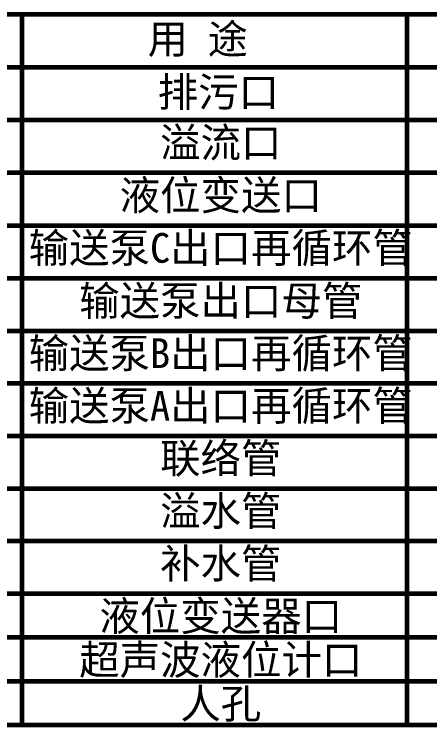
# Model space of a CAD drawing. Header units: millimetres. Extents: x 443784 to 506490, y 53487 to 97828.
# Drawn here: x 492282 to 498509, y 66192 to 76827 of the extents above; entities that cross this region are included whole.
import ezdxf

# ---------------------------------------------------------------- set-up
doc = ezdxf.new("R2010")
doc.units = ezdxf.units.MM
doc.layers.add('图框_内框线', color=5, linetype='Continuous', lineweight=60)
doc.layers.add('尺寸标注', color=7, linetype='Continuous')
doc.layers.add('轮廓线', color=3, linetype='Continuous')
doc.styles.add('工程文字', font='SIMFANG.TTF', dxfattribs={"height": 22.5})

msp = doc.modelspace()

# ---------------------------------------------------------------- linework, layer by layer
at = {"layer": '图框_内框线'}
for p, q in [((479859.9, 76826.7), (504803.4, 76826.7)), ((492397.2, 76826.7), (492397.2, 66192.3)), ((498163.2, 76826.7), (498163.2, 66192.3)), ((479859.9, 76036.4), (504803.4, 76036.4)), ((479859.9, 75246.2), (504803.4, 75246.2)), ((479859.9, 74455.9), (504803.4, 74455.9)), ((479859.9, 73665.6), (504803.4, 73665.6)), ((479859.9, 72875.3), (504803.4, 72875.3)), ((479859.9, 72089.1), (504803.4, 72089.1)), ((479859.9, 71302.9), (504803.4, 71302.9)), ((479859.9, 70516.6), (504803.4, 70516.6)), ((479859.9, 69730.4), (504803.4, 69730.4)), ((479859.9, 68944.1), (504803.4, 68944.1)), ((479859.9, 68157.9), (504803.4, 68157.9)), ((479859.9, 67502.7), (504803.4, 67502.7)), ((479859.9, 66847.5), (504803.4, 66847.5)), ((479859.9, 66192.3), (504803.4, 66192.3))]:
    msp.add_line(p, q, dxfattribs=at)

# ---------------------------------------------------------------- texts
at = {"layer": '尺寸标注', "char_height": 444.34, "width": 19775.618, "attachment_point": 5, "style": '工程文字'}
for s, insert in [('排污口', (495340.3, 75638)), ('溢流口', (495376.7, 74883.7)), ('液位变送口', (495376.7, 74093.4)), ('输送泵C出口再循环管', (495376.7, 73303.2)), ('输送泵出口母管', (495376.7, 72512.9)), ('输送泵B出口再循环管', (495376.7, 71726.6)), ('输送泵A出口再循环管', (495376.7, 70940.4)), ('联络管', (495376.7, 70154.2)), ('溢水管', (495376.7, 69367.9)), ('补水管', (495376.7, 68581.7)), ('液位变送器口', (495376.7, 67795.4)), ('超声波液位计口', (495376.7, 67140.2)), ('人孔', (495376.7, 66485))]:
    msp.add_mtext(s, dxfattribs=dict(at, insert=insert))
at = {"layer": '轮廓线', "color": 3, "insert": (495031.7, 76431.6), "char_height": 439.87, "width": 5027.117, "attachment_point": 5, "style": '工程文字'}
msp.add_mtext('用 途', dxfattribs=at)

doc.saveas('drawing.dxf')
